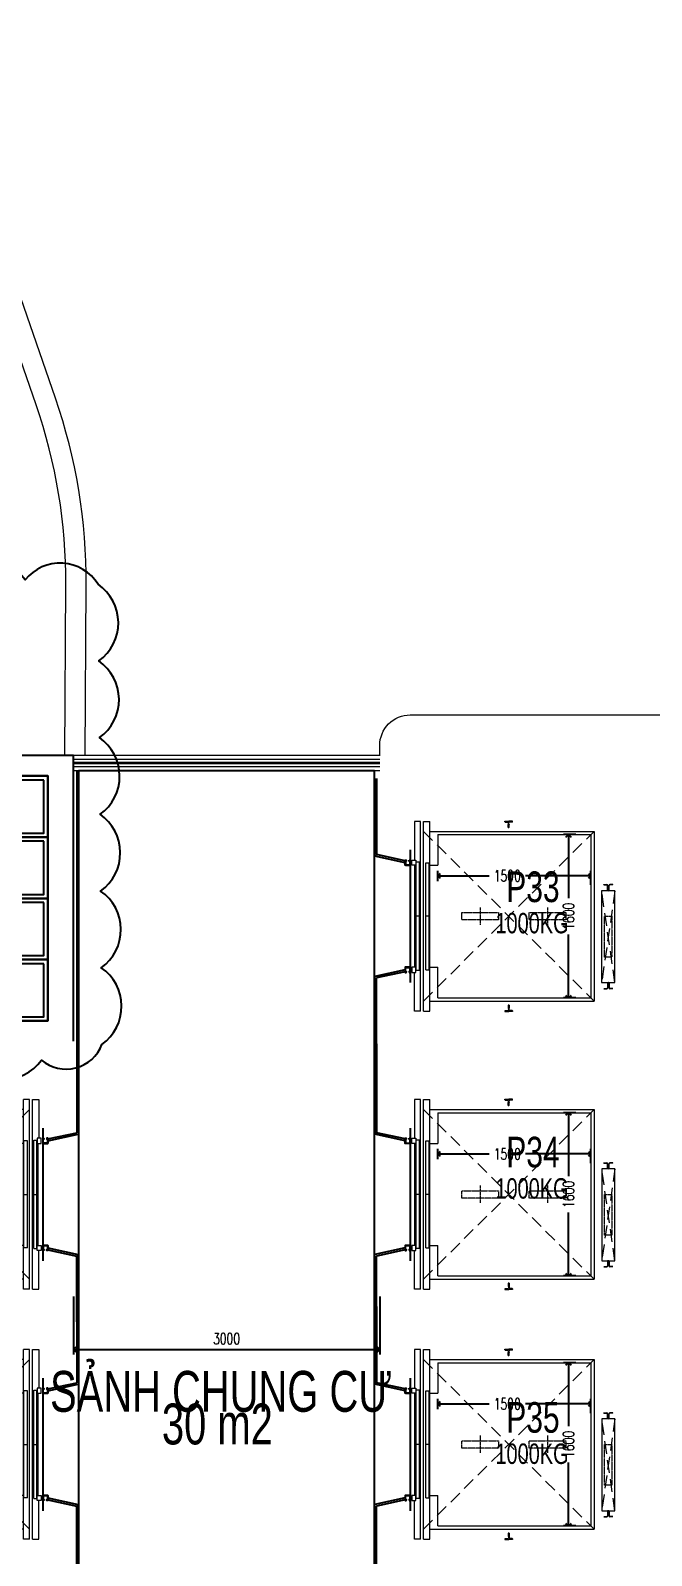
# Model space of a CAD drawing. Header units: millimetres. Extents: x -1307397 to 11565522512, y -626897 to 1138105.
# Drawn here: x -40344 to -34260, y 20331 to 35276 of the extents above; entities that cross this region are included whole.
import ezdxf
from ezdxf.enums import TextEntityAlignment as Align

# ---------------------------------------------------------------- set-up
doc = ezdxf.new("R2010")
doc.units = ezdxf.units.MM
doc.header["$MEASUREMENT"] = 0
for name, pattern in [('Xref_ST_MBDV Cot vach 30.7.2022$0$CENTERX2', [4, 2.5, -0.5, 0.5, -0.5]), ('Xref_ST_MBDV Cot vach 30.7.2022$0$HIDDEN', [0.375, 0.25, -0.125]), ('Xref_ST_MBDV Cot vach 30.7.2022$0$PHANTOMX2', [5, 2.5, -0.5, 0.5, -0.5, 0.5, -0.5])]:
    doc.linetypes.add(name, pattern=pattern)
for name, color, linetype, lineweight in [('AUDIT_I_220808132811-11', 7, 'Continuous', 9), ('Xref_ST_MBDV Cot vach 30.7.2022$0$KT-Net cua', 87, 'Continuous', 9), ('Xref_ST_MBDV Cot vach 30.7.2022$0$KT-Net thay', 7, 'Continuous', 15), ('Xref_ST_MBDV Cot vach 30.7.2022$0$KT-Noi that', 36, 'Continuous', 9)]:
    doc.layers.add(name, color=color, linetype=linetype, lineweight=lineweight)
for name, color, linetype in [('Xref_ST_MBDV Cot vach 30.7.2022$0$KT-Dim', 8, 'Continuous'), ('Xref_ST_MBDV Cot vach 30.7.2022$0$KT-Net manh', 139, 'Continuous'), ('Xref_ST_MBDV Cot vach 30.7.2022$0$KT-Text', 7, 'Continuous'), ('Xref_ST_MBDV Cot vach 30.7.2022$0$ST_MBDV Cot vach 220803$0$220403_HDN_Penthouse Plan$0$A-_FURN----_E-_N', 251, 'Continuous'), ('Xref_ST_MBDV Cot vach 30.7.2022$0$ST_MBDV Cot vach 220803$0$Xref_ST_MBDV Cot vach 30.7.2022$0$KT-Tuong', 1, 'Continuous')]:
    doc.layers.add(name, color=color, linetype=linetype)
doc.styles.add('Xref_ST_MBDV Cot vach 30.7.2022$0$Arial', font='arial.ttf', dxfattribs={"width": 0.7})
doc.styles.add('Xref_ST_MBDV Cot vach 30.7.2022$0$DIM', font='vnsimli.shx', dxfattribs={"width": 0.7})
doc.styles.add('Xref_ST_MBDV Cot vach 30.7.2022$0$xref.N.Cot vach tang N2$0$DIM', font='vnsimli.shx', dxfattribs={"width": 0.7})
doc.dimstyles.new('Xref_ST_MBDV Cot vach 30.7.2022$0$CCU 1-100 A1', dxfattribs={"dimscale": 100, "dimtxt": 2.2, "dimasz": 1, "dimexe": 1, "dimexo": 0, "dimgap": 1, "dimtad": 1, "dimdec": 0, "dimdsep": 46, "dimtxsty": 'Xref_ST_MBDV Cot vach 30.7.2022$0$DIM', "dimblk1": 'Xref_ST_MBDV Cot vach 30.7.2022$0$_ARCHTICK', "dimblk2": 'Xref_ST_MBDV Cot vach 30.7.2022$0$_ARCHTICK', "dimsah": 1, "dimcen": 0, "dimdle": 1, "dimclrd": 256, "dimclre": 256, "dimclrt": 31, "dimadec": 0, "dimazin": 0, "dimtfac": 1, "dimtdec": 0, "dimtix": 1, "dimtmove": 2, "dimatfit": 3, "dimldrblk": 'Xref_ST_MBDV Cot vach 30.7.2022$0$_ARCHTICK', "dimfxl": 8, "dimtolj": 1, "dimarcsym": 0})
doc.dimstyles.new('Xref_ST_MBDV Cot vach 30.7.2022$0$xref.N.Cot vach tang N2$0$CCU 1-100 A1', dxfattribs={"dimscale": 100, "dimtxt": 2.2, "dimasz": 1, "dimexe": 1, "dimexo": 0, "dimgap": 1, "dimtad": 1, "dimdec": 0, "dimdsep": 46, "dimtxsty": 'Xref_ST_MBDV Cot vach 30.7.2022$0$xref.N.Cot vach tang N2$0$DIM', "dimblk1": 'Xref_ST_MBDV Cot vach 30.7.2022$0$xref.N.Cot vach tang N2$0$_ARCHTICK', "dimblk2": 'Xref_ST_MBDV Cot vach 30.7.2022$0$xref.N.Cot vach tang N2$0$_ARCHTICK', "dimsah": 1, "dimcen": 0, "dimdle": 1, "dimclrd": 256, "dimclre": 256, "dimclrt": 31, "dimadec": 0, "dimazin": 0, "dimtfac": 1, "dimtdec": 0, "dimtix": 1, "dimtmove": 2, "dimatfit": 3, "dimldrblk": 'Xref_ST_MBDV Cot vach 30.7.2022$0$xref.N.Cot vach tang N2$0$_ARCHTICK', "dimfxl": 8, "dimtolj": 1, "dimarcsym": 0})

# ---------------------------------------------------------------- blocks, each defined once
blk = doc.blocks.new('Xref_ST_MBDV Cot vach 30.7.2022$0$_Open90')
at = {"color": 0, "linetype": 'ByBlock', "lineweight": -2}
for p, q in [((0, 0), (-1, 0)), ((-0.5, 0.5), (0, 0)), ((0, 0), (-0.5, -0.5))]:
    blk.add_line(p, q, dxfattribs=at)
blk = doc.blocks.new('*D28')
at = {"layer": 'Defpoints', "color": 5, "transparency": 16777216}
for p, q in [((-2230, 1494), (-2230, 1596)), ((-2180, 1546), (-1728, 1546)), ((-780, 1546), (-1372, 1546)), ((-730, 1457), (-730, 1596))]:
    blk.add_line(p, q, dxfattribs=at)
at = {"layer": 'Defpoints', "color": 0, "transparency": 16777216}
for p in [(-2230, 1546), (-2230, 1494, 0), (-730, 1457, 0)]:
    blk.add_point(p, dxfattribs=at)
at = {"layer": 'Defpoints', "color": 5, "transparency": 16777216, "xscale": 50, "yscale": 50, "zscale": 50, "rotation": 180}
blk.add_blockref('Xref_ST_MBDV Cot vach 30.7.2022$0$_Open90', (-2230, 1546), dxfattribs=at)
at = {"layer": 'Defpoints', "color": 5, "transparency": 16777216, "xscale": 50, "yscale": 50, "zscale": 50}
blk.add_blockref('Xref_ST_MBDV Cot vach 30.7.2022$0$_Open90', (-730, 1546), dxfattribs=at)
at = {"layer": 'Defpoints', "color": 5, "transparency": 16777216, "insert": (-1550, 1546), "char_height": 110, "attachment_point": 5, "style": 'Xref_ST_MBDV Cot vach 30.7.2022$0$DIM'}
blk.add_mtext('\\A1;1500', dxfattribs=at)
blk = doc.blocks.new('Xref_ST_MBDV Cot vach 30.7.2022$0$_ARCHTICK')
at = {"color": 0, "linetype": 'ByBlock', "const_width": 0.15}
blk.add_lwpolyline([(-0.5, -0.5), (0.5, 0.5)], dxfattribs=at)
blk = doc.blocks.new('*D29')
at = {"layer": 'Defpoints', "color": 5, "transparency": 16777216}
for p, q in [((-879, 1950), (-1000, 1950)), ((-950, 1900), (-950, 1328)), ((-950, 400), (-950, 972)), ((-879, 350), (-1000, 350))]:
    blk.add_line(p, q, dxfattribs=at)
at = {"layer": 'Defpoints', "color": 0, "transparency": 16777216}
for p in [(-879, 1950, 0), (-950, 350), (-879, 350, 0)]:
    blk.add_point(p, dxfattribs=at)
at = {"layer": 'Defpoints', "color": 5, "transparency": 16777216, "xscale": 50, "yscale": 50, "zscale": 50}
for p, rotation in [((-950, 1950), 90), ((-950, 350), 270)]:
    blk.add_blockref('Xref_ST_MBDV Cot vach 30.7.2022$0$_Open90', p, dxfattribs=dict(at, rotation=rotation))
at = {"layer": 'Defpoints', "color": 5, "transparency": 16777216, "insert": (-950, 1150), "char_height": 110, "attachment_point": 5, "rotation": 90, "style": 'Xref_ST_MBDV Cot vach 30.7.2022$0$DIM'}
blk.add_mtext('\\A1;1600', dxfattribs=at)
blk = doc.blocks.new('Xref_ST_MBDV Cot vach 30.7.2022$0$xref.N.Cot vach tang N2$0$_Open90')
at = {"color": 0, "linetype": 'ByBlock', "lineweight": -2}
for p, q in [((0, 0), (-1, 0)), ((-0.5, 0.5), (0, 0)), ((0, 0), (-0.5, -0.5))]:
    blk.add_line(p, q, dxfattribs=at)
blk = doc.blocks.new('*D62')
at = {"layer": 'Defpoints', "color": 5, "transparency": 16777216}
for p, q in [((-39923, 22870), (-39923, 22301)), ((-36923, 22870), (-36923, 22301)), ((-39873, 22351), (-36973, 22351))]:
    blk.add_line(p, q, dxfattribs=at)
at = {"layer": 'Defpoints', "color": 0, "transparency": 16777216}
for p in [(-39923, 22870), (-36923, 22870), (-36923, 22351)]:
    blk.add_point(p, dxfattribs=at)
at = {"layer": 'Defpoints', "color": 5, "transparency": 16777216, "xscale": 50, "yscale": 50, "zscale": 50, "rotation": 180}
blk.add_blockref('Xref_ST_MBDV Cot vach 30.7.2022$0$xref.N.Cot vach tang N2$0$_Open90', (-39923, 22351), dxfattribs=at)
at = {"layer": 'Defpoints', "color": 5, "transparency": 16777216, "xscale": 50, "yscale": 50, "zscale": 50}
blk.add_blockref('Xref_ST_MBDV Cot vach 30.7.2022$0$xref.N.Cot vach tang N2$0$_Open90', (-36923, 22351), dxfattribs=at)
at = {"layer": 'Defpoints', "color": 5, "transparency": 16777216, "insert": (-38423, 22456), "char_height": 110, "attachment_point": 5, "style": 'Xref_ST_MBDV Cot vach 30.7.2022$0$xref.N.Cot vach tang N2$0$DIM'}
blk.add_mtext('\\A1;3000', dxfattribs=at)
blk = doc.blocks.new('Xref_ST_MBDV Cot vach 30.7.2022$0$xref.N.Cot vach tang N2$0$_ARCHTICK')
at = {"color": 0, "linetype": 'ByBlock', "const_width": 0.15}
blk.add_lwpolyline([(-0.5, -0.5), (0.5, 0.5)], dxfattribs=at)
blk = doc.blocks.new('ĂERWER')
at = {"layer": 'Xref_ST_MBDV Cot vach 30.7.2022$0$KT-Text', "style": 'Xref_ST_MBDV Cot vach 30.7.2022$0$Arial', "width": 0.7}
for s, height, p in [('P33', 300, (-35742, 26404)), ('1000KG', 200, (-35849, 26098)), ('P34', 300, (-35742, 23804)), ('1000KG', 200, (-35849, 23498)), ('P35', 300, (-35742, 21204)), ('1000KG', 200, (-35849, 20898))]:
    blk.add_text(s, height=height, dxfattribs=at).set_placement(p)
blk = doc.blocks.new('Xref_ST_MBDV Cot vach 30.7.2022$0$TM 1000kg')
at = {"layer": 'Xref_ST_MBDV Cot vach 30.7.2022$0$KT-Net manh'}
for p, q in [((-2850, 2500), (-2850, 1742.2)), ((-2832, 2500), (-2832, 1754.4)), ((-2500, 1800), (-2500, 500)), ((-2850, 1742.2), (-2847, 1742.2)), ((-2847, 1742.2), (-2847, 1739.2)), ((-2550, 1674.2), (-2847, 1739.2)), ((-2550, 1692.7), (-2832, 1754.4)), ((-2550, 625.8), (-2847, 560.8)), ((-2550, 607.3), (-2832, 545.6)), ((-2850, 557.8), (-2847, 557.8)), ((-2850, -100), (-2850, 557.8)), ((-2847, 557.8), (-2847, 560.8)), ((-2832, -100), (-2832, 545.6))]:
    blk.add_line(p, q, dxfattribs=at)
at = {"layer": 'Xref_ST_MBDV Cot vach 30.7.2022$0$KT-Net manh', "const_width": 2}
for points in [[(-2847, 1742.2), (-2832, 1754.4)], [(-2847, 557.8), (-2832, 545.6)]]:
    blk.add_lwpolyline(points, dxfattribs=at)
at = {"layer": 'Xref_ST_MBDV Cot vach 30.7.2022$0$KT-Net manh', "ltscale": 2}
for points in [[(-2510, 1700), (-2500, 1700), (-2500, 1650), (-2550, 1650), (-2550, 1700), (-2540, 1700), (-2540, 1690), (-2541.6, 1690), (-2541.6, 1698.4), (-2548.4, 1698.4), (-2548.4, 1651.6), (-2501.6, 1651.6), (-2501.6, 1698.4), (-2508.4, 1698.4), (-2508.4, 1690), (-2510, 1690)], [(-2510, 600), (-2500, 600), (-2500, 650), (-2550, 650), (-2550, 600), (-2540, 600), (-2540, 610), (-2541.6, 610), (-2541.6, 601.6), (-2548.4, 601.6), (-2548.4, 648.4), (-2501.6, 648.4), (-2501.6, 601.6), (-2508.4, 601.6), (-2508.4, 610), (-2510, 610)]]:
    blk.add_lwpolyline(points, close=True, dxfattribs=at)
at = {"layer": 'Xref_ST_MBDV Cot vach 30.7.2022$0$KT-Noi that', "linetype": 'Continuous', "ltscale": 2}
for p, q in [((-2460, 2080, 0), (-2460, 1700, 0)), ((-2400, 2080, 0), (-2460, 2080, 0)), ((-2400, 220, 0), (-2400, 2080, 0)), ((-2370, 220, 0), (-2370, 2080, 0)), ((-2370, 2080, 0), (-2310, 2080, 0)), ((-2310, 220, 0), (-2310, 2080, 0)), ((-2310, 1981, 0), (-700, 1981, 0)), ((-2230, 1950, 0), (-730, 1950, 0)), ((-2230, 1950, 0), (-2230, 1650, 0)), ((-730, 1950, 0), (-730, 350, 0)), ((-700, 1981, 0), (-700, 319, 0)), ((-2455, 650, 0), (-2455, 1650, 0)), ((-2441.3, 620, 0), (-2441.3, 1680, 0)), ((-2411, 1680, 0), (-2441.3, 1680, 0)), ((-2411, 620, 0), (-2411, 1680, 0)), ((-2348, 625, 0), (-2348, 1675, 0)), ((-2348, 1675, 0), (-2314, 1675, 0)), ((-2314, 625, 0), (-2314, 1675, 0)), ((-2310, 1650, 0), (-2230, 1650, 0)), ((-2411, 1150, 0), (-2441.3, 1150, 0)), ((-2314, 1150, 0), (-2348, 1150, 0)), ((-2460, 220, 0), (-2460, 600, 0)), ((-2411, 620, 0), (-2441.3, 620, 0)), ((-2348, 625, 0), (-2314, 625, 0)), ((-2310, 650, 0), (-2230, 650, 0)), ((-2230, 350, 0), (-2230, 650, 0)), ((-2310, 319, 0), (-700, 319, 0)), ((-2230, 350, 0), (-730, 350, 0)), ((-2400, 220, 0), (-2460, 220, 0)), ((-2370, 220, 0), (-2310, 220, 0))]:
    blk.add_line(p, q, dxfattribs=at)
at = {"layer": 'Xref_ST_MBDV Cot vach 30.7.2022$0$KT-Noi that', "linetype": 'Xref_ST_MBDV Cot vach 30.7.2022$0$HIDDEN', "ltscale": 500}
for p, q in [((-2370, 1981, 0), (-700, 319, 0)), ((-2370, 319, 0), (-700, 1981, 0)), ((-495, 1400, 0), (-625, 500, 0)), ((-495, 500, 0), (-625, 1400, 0))]:
    blk.add_line(p, q, dxfattribs=at)
at = {"layer": 'Xref_ST_MBDV Cot vach 30.7.2022$0$KT-Noi that', "linetype": 'Continuous'}
for p, q in [((-1572.5, 2077, 0), (-1572.5, 2082, 0)), ((-1572.5, 2082, 0), (-1535, 2082, 0)), ((-1569.5, 2074, 0), (-1540.1, 2070.9, 0)), ((-1540, 2021, 0), (-1540, 2050, 0)), ((-1539, 2020, 0), (-1535, 2020, 0)), ((-1537.1, 2054.1, 0), (-1537.1, 2067.9, 0)), ((-1497.5, 2082, 0), (-1535, 2082, 0)), ((-1531, 2020, 0), (-1535, 2020, 0)), ((-1532.9, 2054.1, 0), (-1532.9, 2067.9, 0)), ((-1530, 2021, 0), (-1530, 2050, 0)), ((-1500.5, 2074, 0), (-1529.9, 2070.9, 0)), ((-1497.5, 2077, 0), (-1497.5, 2082, 0)), ((-603.5, 1460, 0), (-574.4, 1460, 0)), ((-603.5, 1456.8, 0), (-603.5, 1460, 0)), ((-603.5, 1456.8, 0), (-574.4, 1456.8, 0)), ((-568.2, 1406.2, 0), (-568.2, 1450.6, 0)), ((-565, 1406.2, 0), (-565, 1450.6, 0)), ((-558, 1403.2, 0), (-562, 1403.2, 0)), ((-558, 1400, 0), (-562, 1400, 0)), ((-555, 1406.2, 0), (-555, 1450.6, 0)), ((-551.8, 1406.2, 0), (-551.8, 1450.6, 0)), ((-516.5, 1460, 0), (-545.6, 1460, 0)), ((-516.5, 1456.8, 0), (-545.6, 1456.8, 0)), ((-516.5, 1456.8, 0), (-516.5, 1460, 0)), ((-568.2, 493.8, 0), (-568.2, 449.4, 0)), ((-565, 493.8, 0), (-565, 449.4, 0)), ((-558, 500, 0), (-562, 500, 0)), ((-558, 496.8, 0), (-562, 496.8, 0)), ((-555, 493.8, 0), (-555, 449.4, 0)), ((-551.8, 493.8, 0), (-551.8, 449.4, 0)), ((-603.5, 443.2, 0), (-574.4, 443.2, 0)), ((-603.5, 440, 0), (-574.4, 440, 0)), ((-516.5, 443.2, 0), (-545.6, 443.2, 0)), ((-516.5, 440, 0), (-545.6, 440, 0)), ((-1572.5, 223, 0), (-1572.5, 218, 0)), ((-1572.5, 218, 0), (-1535, 218, 0)), ((-1569.5, 226, 0), (-1540.1, 229.1, 0)), ((-1540, 279, 0), (-1540, 250, 0)), ((-1539, 280, 0), (-1535, 280, 0)), ((-1537.1, 245.9, 0), (-1537.1, 232.1, 0)), ((-1531, 280, 0), (-1535, 280, 0)), ((-1497.5, 218, 0), (-1535, 218, 0)), ((-1532.9, 245.9, 0), (-1532.9, 232.1, 0)), ((-1530, 279, 0), (-1530, 250, 0)), ((-1500.5, 226, 0), (-1529.9, 229.1, 0)), ((-1497.5, 223, 0), (-1497.5, 218, 0))]:
    blk.add_line(p, q, dxfattribs=at)
at = {"layer": 'Xref_ST_MBDV Cot vach 30.7.2022$0$KT-Noi that', "linetype": 'Xref_ST_MBDV Cot vach 30.7.2022$0$CENTERX2'}
for p, q in [((-1815, 1236, 0), (-1815, 1066.7, 0)), ((-1155, 1236, 0), (-1155, 1066.7, 0))]:
    blk.add_line(p, q, dxfattribs=at)
at = {"layer": 'Xref_ST_MBDV Cot vach 30.7.2022$0$KT-Noi that', "linetype": 'Continuous', "ltscale": 2, "elevation": 0}
for points in [[(-2485, 1700), (-2445, 1700), (-2445, 1650), (-2485, 1650)], [(-495, 1400), (-625, 1400), (-625, 500), (-495, 500)], [(-2485, 600), (-2445, 600), (-2445, 650), (-2485, 650)]]:
    blk.add_lwpolyline(points, close=True, dxfattribs=at)
at = {"layer": 'Xref_ST_MBDV Cot vach 30.7.2022$0$KT-Noi that', "linetype": 'Xref_ST_MBDV Cot vach 30.7.2022$0$PHANTOMX2', "elevation": 0}
for points in [[(-1635, 1186), (-1635, 1114), (-1995, 1114), (-1995, 1186)], [(-975, 1186), (-975, 1114), (-1335, 1114), (-1335, 1186)], [(-524, 1150), (-524, 750), (-596, 750), (-596, 1150)]]:
    blk.add_lwpolyline(points, close=True, dxfattribs=at)
at = {"layer": 'Xref_ST_MBDV Cot vach 30.7.2022$0$KT-Noi that', "linetype": 'Continuous'}
for centre, radius, start, end in [((-1569.5, 2077, 0), 3, 180, 270), ((-1540.1, 2067.9, 0), 3, 0, 90), ((-1542.3, 2054.7, 0), 5.25, 295.66972, 353.31728), ((-1539, 2021, 0), 1, 180, 270), ((-1529.9, 2067.9, 0), 3, 90, 180), ((-1527.7, 2054.7, 0), 5.25, 186.68272, 244.33028), ((-1531, 2021, 0), 1, 270, 0), ((-1500.5, 2077, 0), 3, 270, 0), ((-574.4, 1450.6, 0), 9.4, 0, 90), ((-574.4, 1450.6, 0), 6.2, 0, 90), ((-562, 1406.2, 0), 6.2, 180, 270), ((-562, 1406.2, 0), 3, 180, 270), ((-558, 1406.2, 0), 3, 270, 0), ((-558, 1406.2, 0), 6.2, 270, 0), ((-545.6, 1450.6, 0), 9.4, 90, 180), ((-545.6, 1450.6, 0), 6.2, 90, 180), ((-574.4, 449.4, 0), 6.2, 270, 0), ((-574.4, 449.4, 0), 9.4, 270, 0), ((-562, 493.8, 0), 6.2, 90, 180), ((-562, 493.8, 0), 3, 90, 180), ((-558, 493.8, 0), 6.2, 0, 90), ((-558, 493.8, 0), 3, 0, 90), ((-545.6, 449.4, 0), 9.4, 180, 270), ((-545.6, 449.4, 0), 6.2, 180, 270), ((-1569.5, 223, 0), 3, 90, 180), ((-1540.1, 232.1, 0), 3, 270, 0), ((-1539, 279, 0), 1, 90, 180), ((-1542.3, 245.3, 0), 5.25, 6.68272, 64.33028), ((-1527.7, 245.3, 0), 5.25, 115.66972, 173.31728), ((-1529.9, 232.1, 0), 3, 180, 270), ((-1531, 279, 0), 1, 0, 90), ((-1500.5, 223, 0), 3, 0, 90)]:
    blk.add_arc(centre, radius, start, end, dxfattribs=at)
at = {"layer": 'Defpoints', "color": 5}
for base, p1, p2, angle, picture, middle in [((-950.2, 350), (-879.1, 1950, 0), (-879.1, 350, 0), 90, '*D29', (-950.2, 1150)), ((-2230, 1545.8), (-730, 1457.2, 0), (-2230, 1494.3, 0), 180, '*D28', (-1550.1, 1545.8))]:
    dim = blk.add_linear_dim(base=base, p1=p1, p2=p2, angle=angle, dimstyle='Xref_ST_MBDV Cot vach 30.7.2022$0$CCU 1-100 A1', override={"dimscale": 50, "dimblk1": 'Xref_ST_MBDV Cot vach 30.7.2022$0$_Open90', "dimblk2": 'Xref_ST_MBDV Cot vach 30.7.2022$0$_Open90', "dimclrd": 5, "dimclre": 5, "dimclrt": 5, "dimlwd": 65535, "dimlwe": 65535}, dxfattribs=at)
    dim.commit()
    dim.dimension.update_dxf_attribs({"geometry": picture, "text_midpoint": middle, "dimtype": 128})

msp = doc.modelspace()

# ---------------------------------------------------------------- linework, layer by layer
at = {"layer": 'AUDIT_I_220808132811-11', "elevation": 0}
for points in [[(-39808.9, 28170.4), (-39798.8, 29842.7, 0.0851587), (-40100.1, 31673.7), (-41834.8, 36688.2), (-45962.5, 48619, 0.2600452), (-48893.2, 51221.9), (-63965.8, 55577, 0.5721349), (-68352.8, 49264.2), (-68069.9, 48444.2)], [(-40008.9, 28170.4), (-39998.8, 29843.9, 0.0851587), (-40289.1, 31608.3), (-42023.8, 36622.8), (-46151.5, 48553.4, 0.2604673), (-48942.5, 51027.9), (-64001.3, 55379.1, 0.5713168), (-68167, 49338.9), (-67880.8, 48509.4)], [(-36923, 28168.2), (-36923, 28268.2, -0.4142136), (-36623, 28568.2), (-8455.9, 28570.4, -0.1855238), (-4771.5, 26808.9, -0.1326594), (-3256, 23917.1, 0.1326594)]]:
    msp.add_lwpolyline(points, format="xyb", dxfattribs=at)
at = {"layer": 'Defpoints', "elevation": 0}
msp.add_lwpolyline([(-43995.9, 25209.7, 0.5205671), (-43244.3, 25205.1, 0.5205671), (-42492.6, 25200.4, 0.5205671), (-41741, 25195.8, 0.5205671), (-40989.4, 25191.2, 0.5205671), (-40237.7, 25186.6, 0.5205671), (-39644.3, 25339.8, 0.5205671), (-39650.6, 26091.5, 0.5205671), (-39656.9, 26843.1, 0.5205671), (-39663.1, 27594.7, 0.5205671), (-39669.4, 28346.4, 0.5205671), (-39675.7, 29098, 0.5205671), (-39682, 29849.6, 0.5205671), (-40396.7, 29891.3, 0.5205671), (-41148.3, 29895.9, 0.5205671), (-41900, 29900.5, 0.5205671), (-42651.6, 29905.2, 0.5205671), (-43403.3, 29909.8, 0.5205671), (-44034.3, 29794, 0.5205671), (-44028, 29042.4, 0.5205671), (-44021.7, 28290.7, 0.5205671), (-44015.4, 27539.1, 0.5205671), (-44009.1, 26787.5, 0.5205671), (-44002.8, 26035.8, 0.5205671)], format="xyb", close=True, dxfattribs=at)
msp.add_lwpolyline([(-41323.8, 30075.7), (-42647.2, 29618.8), (-41847.6, 27302.9), (-42320.2, 27139.8), (-41778.4, 25570.4), (-40173, 25570.4), (-40173, 27970.4), (-40596.9, 27970.4)], close=True, dxfattribs=at)
at = {"layer": 'Xref_ST_MBDV Cot vach 30.7.2022$0$KT-Net cua'}
for p, q in [((-36923, 28130.4, 0), (-39923, 28130.4)), ((-36923, 28101.4, 0), (-39923, 28101.4)), ((-36923, 28089.4, 0), (-39923, 28089.4)), ((-36923, 28060.4, 0), (-39923, 28060.4))]:
    msp.add_line(p, q, dxfattribs=at)
at = {"layer": 'Xref_ST_MBDV Cot vach 30.7.2022$0$KT-Net manh'}
for p, q in [((-39891.1, 28020.4, 0), (-39891, 25220.4, 0)), ((-39873.1, 28020.4, 0), (-39873.1, 25220.4, 0)), ((-36973, 25345.4), (-36973, 25220.4, 0)), ((-36955.1, 25345.4, 0), (-36955, 25220.4, 0))]:
    msp.add_line(p, q, dxfattribs=at)
at = {"layer": 'Xref_ST_MBDV Cot vach 30.7.2022$0$KT-Net manh', "elevation": 0}
msp.add_lwpolyline([(-39873.1, 17670.4), (-36973, 17670.4), (-36973, 28020.4), (-39873.1, 28020.4)], close=True, dxfattribs=at)
at = {"layer": 'Xref_ST_MBDV Cot vach 30.7.2022$0$KT-Net thay'}
for p, q in [((-36923, 28170.4, 0), (-39923, 28170.4)), ((-36923, 28020.4, 0), (-39923, 28020.4))]:
    msp.add_line(p, q, dxfattribs=at)
at = {"layer": 'Xref_ST_MBDV Cot vach 30.7.2022$0$ST_MBDV Cot vach 220803$0$220403_HDN_Penthouse Plan$0$A-_FURN----_E-_N', "extrusion": (-1.00461e-06, -1.44698e-18, 1), "elevation": 0}
for points in [[(-40173, 27370.4), (-40773, 27370.4), (-40773, 27970.4), (-40173, 27970.4)], [(-40173, 26770.4), (-40773, 26770.4), (-40773, 27370.4), (-40173, 27370.4)], [(-40173, 26170.4), (-40773, 26170.4), (-40773, 26770.4), (-40173, 26770.4)], [(-40173, 25570.4), (-40773, 25570.4), (-40773, 26170.4), (-40173, 26170.4)]]:
    msp.add_lwpolyline(points, close=True, dxfattribs=at)
at = {"layer": 'Xref_ST_MBDV Cot vach 30.7.2022$0$ST_MBDV Cot vach 220803$0$220403_HDN_Penthouse Plan$0$A-_FURN----_E-_N', "extrusion": (-1.00461e-06, -3.75112e-05, 1)}
for points, elevation in [([(-40213, 27930.4), (-40733, 27930.4), (-40733, 27410.4), (-40213, 27410.4)], -1), ([(-40213, 27330.4), (-40733, 27330.4), (-40733, 26810.4), (-40213, 26810.4)], -1), ([(-40213, 26730.4), (-40733, 26730.4), (-40733, 26210.4), (-40213, 26210.4)], -0.9), ([(-40213, 26130.4), (-40733, 26130.4), (-40733, 25610.4), (-40213, 25610.4)], -0.9)]:
    msp.add_lwpolyline(points, close=True, dxfattribs=dict(at, elevation=elevation))
at = {"layer": 'Xref_ST_MBDV Cot vach 30.7.2022$0$ST_MBDV Cot vach 220803$0$Xref_ST_MBDV Cot vach 30.7.2022$0$KT-Tuong'}
for p, q in [((-40173, 27970.4), (-40596.9, 27970.4)), ((-41778.4, 25570.4, 0), (-40173, 25570.4, 0))]:
    msp.add_line(p, q, dxfattribs=at)
at = {"layer": 'Xref_ST_MBDV Cot vach 30.7.2022$0$ST_MBDV Cot vach 220803$0$Xref_ST_MBDV Cot vach 30.7.2022$0$KT-Tuong', "extrusion": (5.05853e-09, -7.09797e-09, 1), "elevation": 0}
for points in [[(-39923, 25370.4), (-39923, 28170.4), (-40454.4, 28170.4)], [(-40173, 25570.4), (-40173, 27970.4)], [(-40173, 25570.4), (-40173, 26742.7)]]:
    msp.add_lwpolyline(points, dxfattribs=at)

# ---------------------------------------------------------------- block references
at = {"layer": 'Xref_ST_MBDV Cot vach 30.7.2022$0$KT-Dim'}
msp.add_blockref('Xref_ST_MBDV Cot vach 30.7.2022$0$TM 1000kg', (-34123.1, 25445.4, 0), dxfattribs=at)
at = {"layer": 'Xref_ST_MBDV Cot vach 30.7.2022$0$KT-Noi that', "xscale": -1}
for p in [(-42723, 22720.4, 0), (-42723, 20270.4, 0)]:
    msp.add_blockref('Xref_ST_MBDV Cot vach 30.7.2022$0$TM 1000kg', p, dxfattribs=at)
at = {"layer": 'Xref_ST_MBDV Cot vach 30.7.2022$0$KT-Noi that'}
for p in [(-34123, 22720.4, 0), (-34123, 20270.4, 0)]:
    msp.add_blockref('Xref_ST_MBDV Cot vach 30.7.2022$0$TM 1000kg', p, dxfattribs=at)
at = {"layer": 'Xref_ST_MBDV Cot vach 30.7.2022$0$KT-Text'}
msp.add_blockref('ĂERWER', (59.6, 330.5, 0), dxfattribs=at)

# ---------------------------------------------------------------- texts
at = {"layer": 'Xref_ST_MBDV Cot vach 30.7.2022$0$KT-Text', "extrusion": (-8.16706e-08, 6.125e-10, 1), "style": 'Xref_ST_MBDV Cot vach 30.7.2022$0$Arial', "width": 0.7}
msp.add_text('SẢNH CHUNG CƯ', height=400, dxfattribs=at).set_placement((-38475.6, 21739.6, 0), align=Align.CENTER)
at = {"layer": 'Xref_ST_MBDV Cot vach 30.7.2022$0$KT-Text', "color": 1, "style": 'Xref_ST_MBDV Cot vach 30.7.2022$0$Arial', "width": 0.7}
msp.add_text('30 m2', height=400, dxfattribs=at).set_placement((-38513.3, 21419.8), align=Align.CENTER)

# ---------------------------------------------------------------- dimensions: what is measured, and where the dimension line sits
at = {"layer": 'Defpoints', "color": 5}
dim = msp.add_linear_dim(base=(-36923, 22350.8), p1=(-39923.1, 22870.4), p2=(-36923, 22870.4), dimstyle='Xref_ST_MBDV Cot vach 30.7.2022$0$xref.N.Cot vach tang N2$0$CCU 1-100 A1', override={"dimscale": 50, "dimblk1": 'Xref_ST_MBDV Cot vach 30.7.2022$0$xref.N.Cot vach tang N2$0$_Open90', "dimblk2": 'Xref_ST_MBDV Cot vach 30.7.2022$0$xref.N.Cot vach tang N2$0$_Open90', "dimclrd": 5, "dimclre": 5, "dimclrt": 5, "dimlwd": 65535, "dimlwe": 65535}, dxfattribs=at)
dim.commit()
dim.dimension.update_dxf_attribs({"geometry": '*D62', "text_midpoint": (-38423, 22455.8)})

doc.saveas('drawing.dxf')
